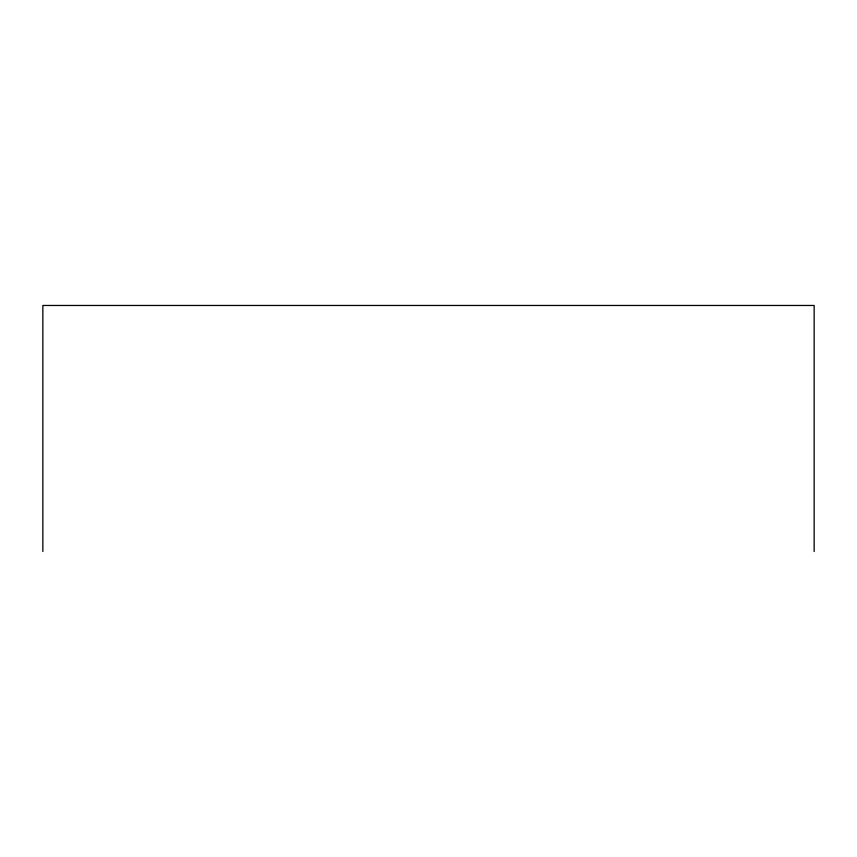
<?xml version="1.0" encoding="UTF-8"?>
<svg xmlns="http://www.w3.org/2000/svg" width="857" height="857" viewBox="0 0 857 857"><rect width="100%" height="100%" fill="white"/><g stroke="black" fill="none" stroke-linecap="round" stroke-linejoin="round"><path stroke-width="1.29" d="M814.15 551.533L814.15 305.467L42.85 305.467L42.85 551.533"/></g></svg>
